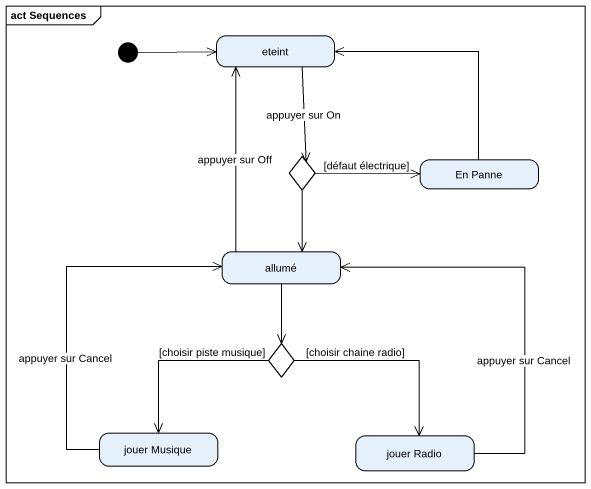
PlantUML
@startuml
mainframe act Sequences
hide empty description
state eteint
state choice1 <<choice>>
state "En Panne" as En_Panne
state allumé
state choice2 <<choice>>
state "jouer Musique" as jouer_Musique
state "jouer Radio" as jouer_Radio
[*] -right-> eteint
eteint --> choice1 : appuyer sur On
choice1 -right-> En_Panne : [défaut électrique]
choice1 --> allumé
En_Panne -up-> eteint
allumé -up-> eteint : appuyer sur Off
allumé --> choice2
choice2 --> jouer_Musique : [choisir piste musique]
choice2 --> jouer_Radio : [choisir chaine radio]
jouer_Musique -up-> allumé : appuyer sur Cancel
jouer_Radio -up-> allumé : appuyer sur Cancel
@enduml
